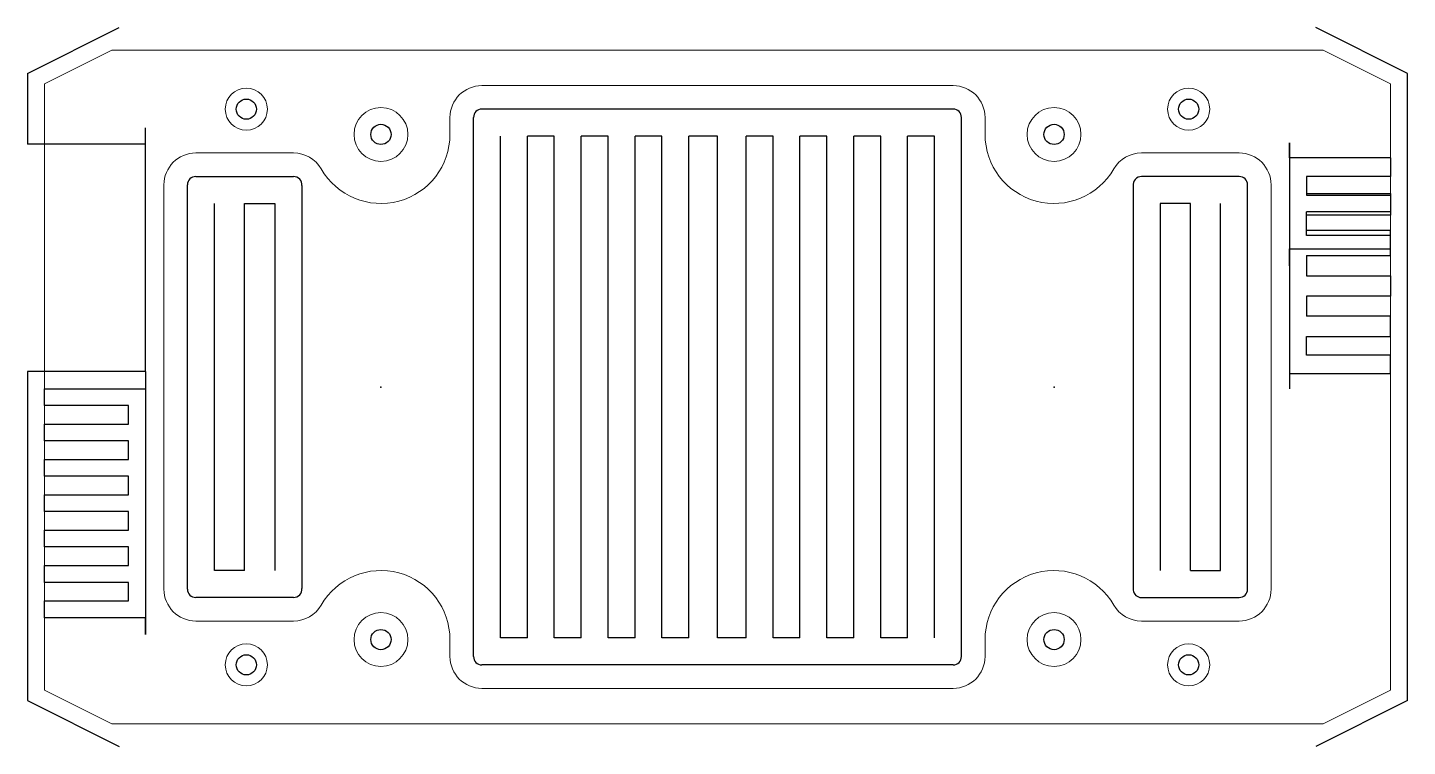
# Model space of a CAD drawing. Header units: millimetres. Extents: x -81 to 1, y -41.3 to 1.3.
import ezdxf

# ---------------------------------------------------------------- set-up
doc = ezdxf.new("R2010")
doc.units = ezdxf.units.MM
doc.layers.get('0').update_dxf_attribs({"lineweight": 13, "true_color": 0x000000})
for name, color, linetype, lineweight, true_color in [('cut', 174, 'Continuous', 25, 0x000080), ('cut_1.1mm 1in', 2, 'Continuous', 25, 0xffff00), ('cut_1.1mm 2in', 30, 'Continuous', 25, 0xff7f00), ('cut_1.1mm out', 30, 'Continuous', 25, 0xff7f00), ('cut_2.5mm', 14, 'Continuous', 25, 0x800000), ('cut_2mm', 214, 'Continuous', 25, 0x800080)]:
    doc.layers.add(name, color=color, linetype=linetype, lineweight=lineweight, true_color=true_color)

msp = doc.modelspace()

# ---------------------------------------------------------------- linework, layer by layer
for p, q in [((-80, -2), (-76, 0)), ((-4, 0), (-76, 0)), ((0, -2), (-4, 0)), ((-80, -2), (-80, -38)), ((0, -2), (0, -38)), ((-80, -38), (-76, -40)), ((0, -38), (-4, -40)), ((-76, -40), (-4, -40))]:
    msp.add_line(p, q)
at = {"linetype": 'Continuous'}
for p, q in [((-26, -2.1), (-54, -2.1)), ((-55.9, -4), (-55.9, -5)), ((-24.1, -4), (-24.1, -5)), ((-71, -6.1), (-65.196, -6.1)), ((-9, -6.1), (-14.804, -6.1)), ((-72.9, -32), (-72.9, -8)), ((-7.1, -32), (-7.1, -8)), ((-71, -33.9), (-65.196, -33.9)), ((-9, -33.9), (-14.804, -33.9)), ((-55.9, -36), (-55.9, -35)), ((-24.1, -36), (-24.1, -35)), ((-26, -37.9), (-54, -37.9))]:
    msp.add_line(p, q, dxfattribs=at)
for centre, radius in [((-68, -3.5), 1.25), ((-12, -3.5), 1.25), ((-60, -5), 1.6), ((-20, -5), 1.6), ((-60, -35), 1.6), ((-20, -35), 1.6), ((-68, -36.5), 1.25), ((-12, -36.5), 1.25)]:
    msp.add_circle(centre, radius)
for centre, radius, start, end in [((-54, -4), 1.9, 90, 180), ((-26, -4), 1.9, 0, 90), ((-60, -5), 4.1, -150, 0), ((-20, -5), 4.1, -180, -30), ((-71, -8), 1.9, 90, 180), ((-65.196, -8), 1.9, 29.99928, 89.99855), ((-14.804, -8), 1.9, 89.99843, 150.00182), ((-9, -8), 1.9, 0, 90), ((-60, -35), 4.1, 0, 150), ((-20, -35), 4.1, 30, 180), ((-71, -32), 1.9, -180, -90), ((-9, -32), 1.9, -90, 0), ((-65.196, -32), 1.9, -90.00157, -29.99818), ((-14.804, -32), 1.9, -149.9955, -90.00145), ((-54, -36), 1.9, -180, -90), ((-26, -36), 1.9, -90, 0)]:
    msp.add_arc(centre, radius, start, end)
msp.add_point((-40, -20))
at = {"layer": 'cut'}
for p, q in [((-81, -1.382), (-75.553, 1.342)), ((1, -1.382), (-4.447, 1.342)), ((-81, -1.382), (-81, -5.57)), ((1, -38.618), (1, -1.382)), ((-74, -5.57), (-81, -5.57)), ((-74, -19.07), (-74, -5.57)), ((-81, -19.07), (-81, -38.618)), ((-74, -19.07), (-81, -19.07)), ((-81, -38.618), (-75.553, -41.342)), ((1, -38.618), (-4.447, -41.342))]:
    msp.add_line(p, q, dxfattribs=at)
for centre in [(-68, -3.5), (-12, -3.5), (-60, -5), (-20, -5), (-60, -35), (-20, -35), (-68, -36.5), (-12, -36.5)]:
    msp.add_circle(centre, 0.6, dxfattribs=at)
at = {"layer": 'cut_1.1mm 1in'}
for p, q in [((-6, -5.5), (-6, -12.8)), ((-6, -6.4), (-6, -5.5)), ((0, -6.4), (-6, -6.4)), ((0, -6.4), (0, -7.5)), ((0, -7.5), (-5, -7.5)), ((-5, -7.5), (-5, -8.5)), ((-5, -8.5), (0, -8.5)), ((0, -8.5), (0, -9.6)), ((-5, -10.7), (-5, -9.6)), ((0, -9.6), (-5, -9.6)), ((0, -10.7), (-5, -10.7)), ((0, -11.8), (0, -10.7)), ((-6, -11.8), (0, -11.8)), ((-6, -12.8), (-6, -11.8))]:
    msp.add_line(p, q, dxfattribs=at)
at = {"layer": 'cut_1.1mm 2in'}
for p, q in [((-6, -5.5), (-6, -20.1)), ((-6, -6.4), (-6, -5.5)), ((0, -6.4), (-6, -6.4)), ((0, -6.4), (0, -7.5)), ((0, -7.5), (-5, -7.5)), ((-5, -7.5), (-5, -8.6)), ((-5, -8.6), (0, -8.6)), ((0, -8.6), (0, -9.8)), ((-5, -11), (-5, -9.8)), ((0, -9.8), (-5, -9.8)), ((0, -11), (-5, -11)), ((0, -12.2), (0, -11)), ((-5, -12.2), (0, -12.2)), ((-5, -12.2), (-5, -13.4)), ((-5, -13.4), (0, -13.4)), ((0, -13.4), (0, -14.6)), ((0, -14.6), (-5, -14.6)), ((-5, -14.6), (-5, -15.8)), ((0, -15.8), (-5, -15.8)), ((0, -17), (0, -15.8)), ((-5, -18.1), (-5, -17)), ((-5, -17), (0, -17)), ((0, -18.1), (-5, -18.1)), ((0, -19.2), (0, -18.1)), ((-6, -19.2), (0, -19.2))]:
    msp.add_line(p, q, dxfattribs=at)
at = {"layer": 'cut_1.1mm out'}
for p, q in [((-80, -21.1), (-80, -20.1)), ((-80, -20.1), (-74, -20.1)), ((-74, -20.1), (-74, -34.7)), ((-75, -21.1), (-80, -21.1)), ((-75, -22.2), (-75, -21.1)), ((-80, -23.2), (-80, -22.2)), ((-80, -22.2), (-75, -22.2)), ((-75, -23.2), (-80, -23.2)), ((-75, -24.3), (-75, -23.2)), ((-80, -25.3), (-80, -24.3)), ((-80, -24.3), (-75, -24.3)), ((-75, -25.3), (-80, -25.3)), ((-75, -26.4), (-75, -25.3)), ((-80, -27.4), (-80, -26.4)), ((-80, -26.4), (-75, -26.4)), ((-75, -27.4), (-80, -27.4)), ((-75, -28.5), (-75, -27.4)), ((-80, -29.5), (-80, -28.5)), ((-80, -28.5), (-75, -28.5)), ((-75, -29.5), (-80, -29.5)), ((-75, -30.6), (-75, -29.5)), ((-80, -31.6), (-80, -30.6)), ((-80, -30.6), (-75, -30.6)), ((-75, -31.6), (-80, -31.6)), ((-75, -32.7), (-75, -31.6)), ((-80, -33.7), (-80, -32.7)), ((-80, -32.7), (-75, -32.7)), ((-74, -33.7), (-80, -33.7)), ((-74, -34.7), (-74, -33.7))]:
    msp.add_line(p, q, dxfattribs=at)
at = {"layer": 'cut_2.5mm'}
for p, q in [((-74, -5.57), (-74, -4.6)), ((-74, -19.07), (-74, -20.1))]:
    msp.add_line(p, q, dxfattribs=at)
for p in [(-60, -20), (-20, -20)]:
    msp.add_point(p, dxfattribs=at)
at = {"layer": 'cut_2mm'}
for p, q in [((-54.5, -36), (-54.5, -4)), ((-26, -3.5), (-54, -3.5)), ((-25.5, -36), (-25.5, -4)), ((-52.9, -34.9), (-52.9, -5.1)), ((-51.3, -34.9), (-51.3, -5.1)), ((-49.7, -5.1), (-51.3, -5.1)), ((-49.7, -34.9), (-49.7, -5.1)), ((-48.1, -34.9), (-48.1, -5.1)), ((-46.5, -5.1), (-48.1, -5.1)), ((-46.5, -34.9), (-46.5, -5.1)), ((-44.9, -34.9), (-44.9, -5.1)), ((-43.3, -5.1), (-44.9, -5.1)), ((-43.3, -34.9), (-43.3, -5.1)), ((-41.7, -34.9), (-41.7, -5.1)), ((-40, -5.1), (-41.7, -5.1)), ((-40, -34.9), (-40, -5.1)), ((-38.3, -34.9), (-38.3, -5.1)), ((-36.7, -5.1), (-38.3, -5.1)), ((-36.7, -34.9), (-36.7, -5.1)), ((-35.1, -34.9), (-35.1, -5.1)), ((-33.5, -5.1), (-35.1, -5.1)), ((-33.5, -34.9), (-33.5, -5.1)), ((-31.9, -34.9), (-31.9, -5.1)), ((-30.3, -5.1), (-31.9, -5.1)), ((-30.3, -34.9), (-30.3, -5.1)), ((-28.7, -34.9), (-28.7, -5.1)), ((-27.1, -5.1), (-28.7, -5.1)), ((-27.1, -34.9), (-27.1, -5.1)), ((-71.5, -32), (-71.5, -8)), ((-71, -7.5), (-65.196, -7.5)), ((-64.7, -8.107), (-64.7, -31.893)), ((-15.3, -8.062), (-15.3, -32.062)), ((-9, -7.5), (-14.804, -7.5)), ((-8.5, -32), (-8.5, -8)), ((-69.9, -30.9), (-69.9, -9.1)), ((-68.1, -30.9), (-68.1, -9.1)), ((-68.1, -9.1), (-66.3, -9.1)), ((-66.3, -9.1), (-66.3, -30.9)), ((-13.7, -9.1), (-13.7, -30.9)), ((-11.9, -9.1), (-13.7, -9.1)), ((-11.9, -30.9), (-11.9, -9.1)), ((-10.1, -30.9), (-10.1, -9.1)), ((-68.1, -30.9), (-69.9, -30.9)), ((-11.9, -30.9), (-10.1, -30.9)), ((-65.196, -32.5), (-71, -32.5)), ((-14.804, -32.5), (-9, -32.5)), ((-51.3, -34.9), (-52.9, -34.9)), ((-48.1, -34.9), (-49.7, -34.9)), ((-44.9, -34.9), (-46.5, -34.9)), ((-41.7, -34.9), (-43.3, -34.9)), ((-38.3, -34.9), (-40, -34.9)), ((-35.1, -34.9), (-36.7, -34.9)), ((-31.9, -34.9), (-33.5, -34.9)), ((-28.7, -34.9), (-30.3, -34.9)), ((-26, -36.5), (-54, -36.5))]:
    msp.add_line(p, q, dxfattribs=at)
for centre, radius, start, end in [((-54, -4), 0.5, 90, 180), ((-26, -4), 0.5, 0, 90), ((-71, -8), 0.5, 90, 180), ((-65.196, -8), 0.5, 355.89533, 90), ((-63.7, -8.107), 1, 175.89533, 180), ((-14.804, -8), 0.5, 90, 187.11255), ((-9, -8), 0.5, 0, 90), ((-65.196, -32), 0.5, 270, 4.10467), ((-63.7, -31.893), 1, 180, 184.10467), ((-71, -32), 0.5, 180, 270), ((-14.804, -32), 0.5, 187.11255, 270), ((-9, -32), 0.5, 270, 0), ((-54, -36), 0.5, 180, 270), ((-26, -36), 0.5, 270, 0)]:
    msp.add_arc(centre, radius, start, end, dxfattribs=at)

doc.saveas('drawing.dxf')
